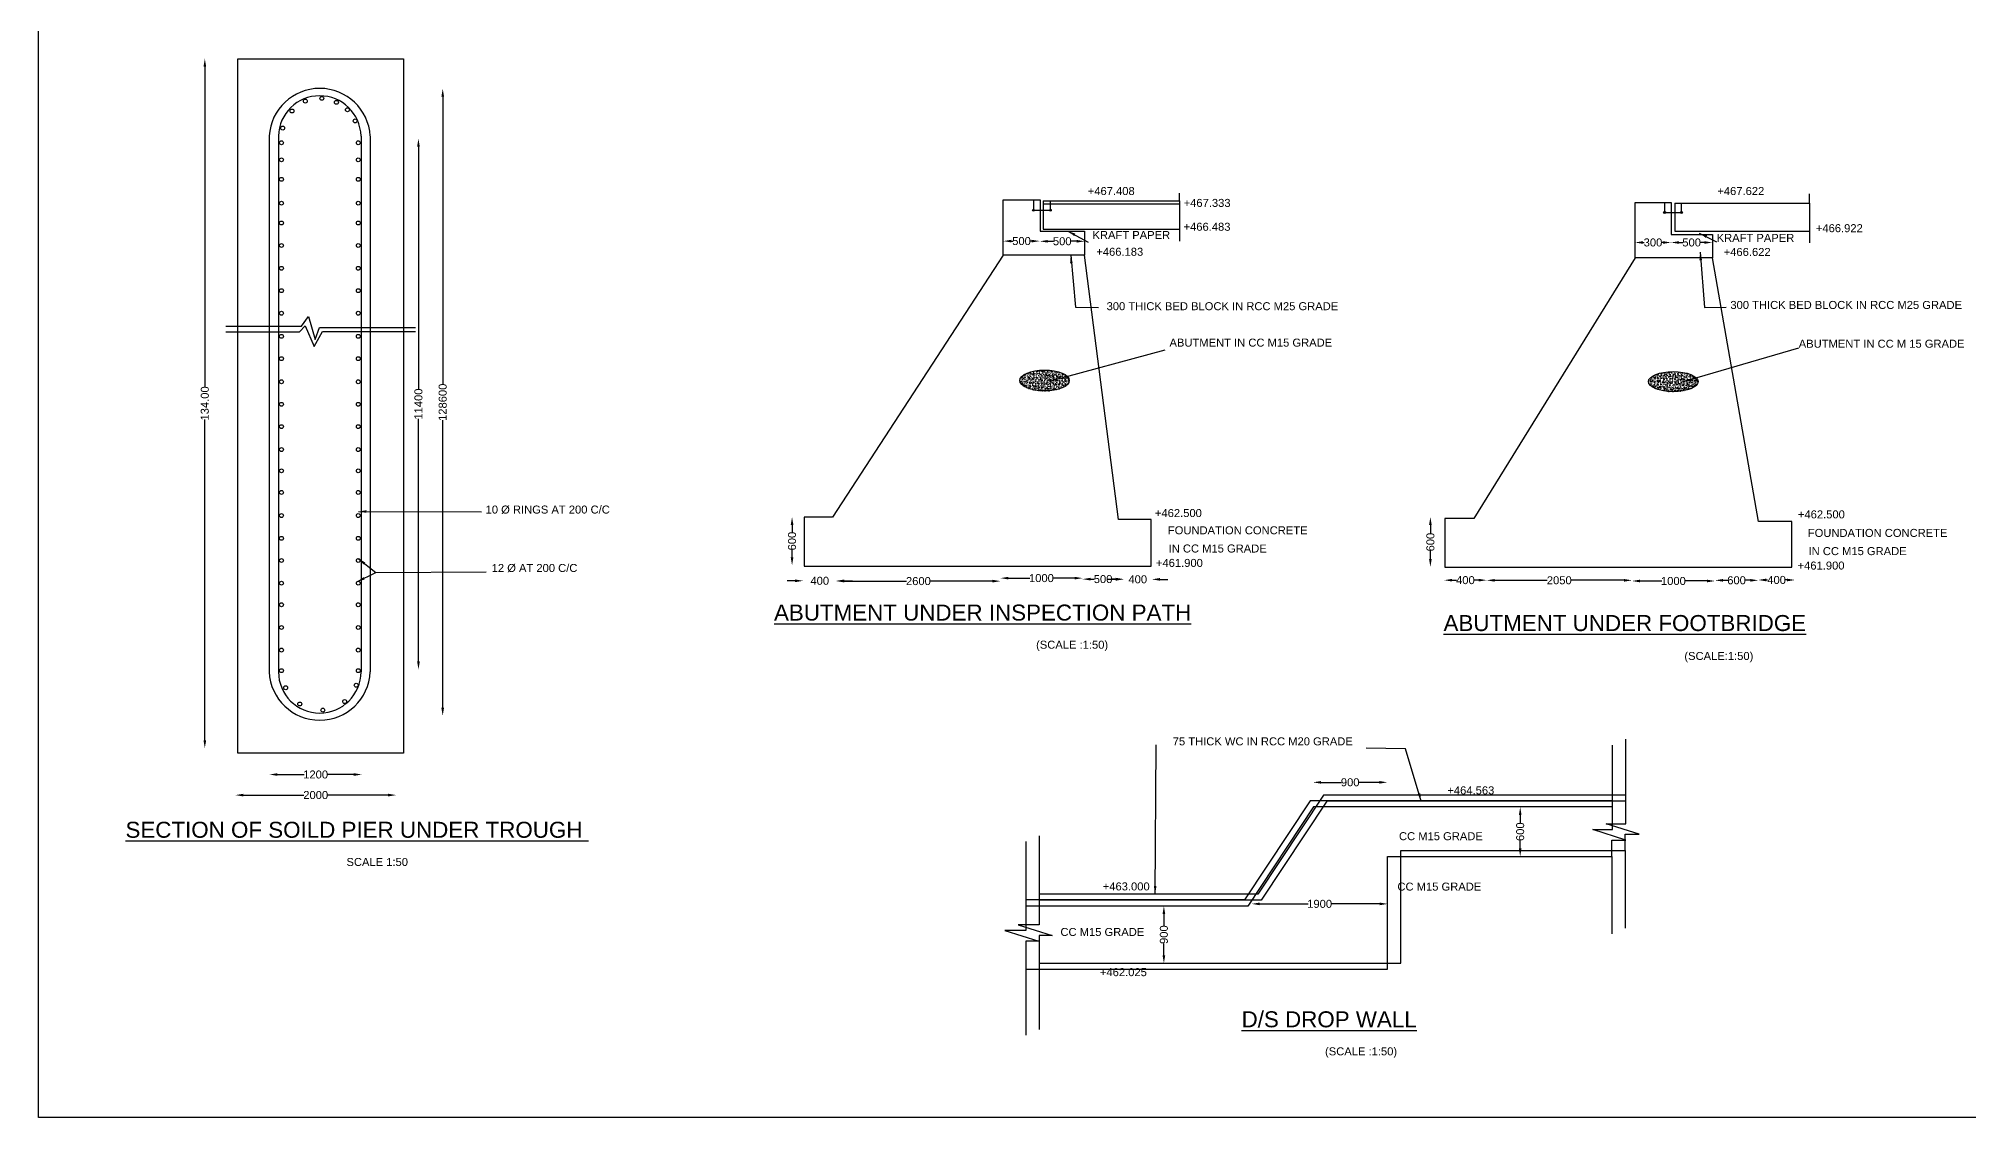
# Model space of a CAD drawing. Header units: millimetres. Extents: x 2506628 to 2653409, y 44303143 to 44390885.
# Drawn here: x 2506628 to 2591053, y 44303143 to 44350343 of the extents above; entities that cross this region are included whole.
import ezdxf

# ---------------------------------------------------------------- set-up
doc = ezdxf.new("R2010")
doc.units = ezdxf.units.MM
doc.header["$MEASUREMENT"] = 0
for name, color, linetype in [('DIMENSION', 7, 'Continuous'), ('DRAWING', 2, 'Continuous'), ('TEXT', 7, 'Continuous')]:
    doc.layers.add(name, color=color, linetype=linetype)
doc.styles.get("Standard").update_dxf_attribs({"font": 'arial.ttf', "height": 350})
doc.dimstyles.get("Standard").update_dxf_attribs({"dimtxt": 350, "dimasz": 350, "dimexe": 0.18, "dimexo": 0.0625, "dimgap": 0.09, "dimtad": 0, "dimdec": 0, "dimzin": 0, "dimdsep": 46, "dimtxsty": 'Standard', "dimcen": 0.09, "dimse1": 1, "dimse2": 1, "dimadec": 0, "dimazin": 0, "dimtfac": 1, "dimtdec": 0, "dimtofl": 0, "dimtmove": 0, "dimatfit": 3, "dimfxl": 1, "dimtolj": 1, "dimtzin": 0, "dimarcsym": 0})

# ---------------------------------------------------------------- blocks, each defined once
blk = doc.blocks.new('*D80')
at = {"layer": 'Defpoints', "color": 0, "transparency": 16777216}
for p in [(2578038, 44341302), (2579851, 44341422), (2579851, 44341302)]:
    blk.add_point(p, dxfattribs=at)
at = {"layer": 'DIMENSION', "color": 0, "lineweight": -2, "transparency": 16777216}
for p, q in [((2578388, 44341422), (2578558, 44341422)), ((2579501, 44341422), (2579331, 44341422))]:
    blk.add_line(p, q, dxfattribs=at)
at = {"layer": 'DIMENSION', "color": 0, "transparency": 16777216}
for points in [[(2578388, 44341480), (2578388, 44341363), (2578038, 44341422)], [(2579501, 44341480), (2579501, 44341363), (2579851, 44341422)]]:
    blk.add_solid(points, dxfattribs=at)
at = {"layer": 'DIMENSION', "color": 0, "transparency": 16777216, "insert": (2578945, 44341422), "char_height": 350, "attachment_point": 5}
blk.add_mtext('\\A1;500', dxfattribs=at)
blk = doc.blocks.new('*D81')
at = {"layer": 'Defpoints', "color": 0, "transparency": 16777216}
for p in [(2576470, 44341520), (2576470, 44341422), (2578038, 44341422)]:
    blk.add_point(p, dxfattribs=at)
at = {"layer": 'DIMENSION', "color": 0, "lineweight": -2, "transparency": 16777216}
for p, q in [((2576820, 44341422), (2576868, 44341422)), ((2577688, 44341422), (2577640, 44341422))]:
    blk.add_line(p, q, dxfattribs=at)
at = {"layer": 'DIMENSION', "color": 0, "transparency": 16777216}
for points in [[(2576820, 44341480), (2576820, 44341363), (2576470, 44341422)], [(2577688, 44341480), (2577688, 44341363), (2578038, 44341422)]]:
    blk.add_solid(points, dxfattribs=at)
at = {"layer": 'DIMENSION', "color": 0, "transparency": 16777216, "insert": (2577254, 44341422), "char_height": 350, "attachment_point": 5}
blk.add_mtext('\\A1;300', dxfattribs=at)
blk = doc.blocks.new('*D82')
at = {"layer": 'Defpoints', "color": 0, "transparency": 16777216}
for p in [(2581859, 44326578), (2583465, 44326656), (2583465, 44326633)]:
    blk.add_point(p, dxfattribs=at)
at = {"layer": 'DIMENSION', "color": 0, "lineweight": -2, "transparency": 16777216}
for p, q in [((2582209, 44326656), (2582269, 44326656)), ((2583115, 44326656), (2583055, 44326656))]:
    blk.add_line(p, q, dxfattribs=at)
at = {"layer": 'DIMENSION', "color": 0, "transparency": 16777216}
for points in [[(2582209, 44326715), (2582209, 44326598), (2581859, 44326656)], [(2583115, 44326715), (2583115, 44326598), (2583465, 44326656)]]:
    blk.add_solid(points, dxfattribs=at)
at = {"layer": 'DIMENSION', "color": 0, "transparency": 16777216, "insert": (2582662, 44326656), "char_height": 350, "attachment_point": 5}
blk.add_mtext('\\A1;400', dxfattribs=at)
blk = doc.blocks.new('*D83')
at = {"layer": 'Defpoints', "color": 0, "transparency": 16777216}
for p in [(2579962, 44326656), (2579962, 44326641), (2581859, 44326656)]:
    blk.add_point(p, dxfattribs=at)
at = {"layer": 'DIMENSION', "color": 0, "lineweight": -2, "transparency": 16777216}
for p, q in [((2580312, 44326641), (2580523, 44326641)), ((2581509, 44326641), (2581298, 44326641))]:
    blk.add_line(p, q, dxfattribs=at)
at = {"layer": 'DIMENSION', "color": 0, "transparency": 16777216}
for points in [[(2580312, 44326699), (2580312, 44326583), (2579962, 44326641)], [(2581509, 44326699), (2581509, 44326583), (2581859, 44326641)]]:
    blk.add_solid(points, dxfattribs=at)
at = {"layer": 'DIMENSION', "color": 0, "transparency": 16777216, "insert": (2580910, 44326641), "char_height": 350, "attachment_point": 5}
blk.add_mtext('\\A1;600', dxfattribs=at)
blk = doc.blocks.new('*D84')
at = {"layer": 'Defpoints', "color": 0, "transparency": 16777216}
for p in [(2576332, 44326664), (2576332, 44326612), (2579962, 44326656)]:
    blk.add_point(p, dxfattribs=at)
at = {"layer": 'DIMENSION', "color": 0, "lineweight": -2, "transparency": 16777216}
for p, q in [((2576682, 44326612), (2577641, 44326612)), ((2579612, 44326612), (2578652, 44326612))]:
    blk.add_line(p, q, dxfattribs=at)
at = {"layer": 'DIMENSION', "color": 0, "transparency": 16777216}
for points in [[(2576682, 44326670), (2576682, 44326553), (2576332, 44326612)], [(2579612, 44326670), (2579612, 44326553), (2579962, 44326612)]]:
    blk.add_solid(points, dxfattribs=at)
at = {"layer": 'DIMENSION', "color": 0, "transparency": 16777216, "insert": (2578147, 44326612), "char_height": 350, "attachment_point": 5}
blk.add_mtext('\\A1;1000', dxfattribs=at)
blk = doc.blocks.new('*D85')
at = {"layer": 'Defpoints', "color": 0, "transparency": 16777216}
for p in [(2569977, 44326641), (2569977, 44326613), (2576332, 44326612)]:
    blk.add_point(p, dxfattribs=at)
at = {"layer": 'DIMENSION', "color": 0, "lineweight": -2, "transparency": 16777216}
for p, q in [((2570327, 44326641), (2572629, 44326641)), ((2575982, 44326641), (2573679, 44326641))]:
    blk.add_line(p, q, dxfattribs=at)
at = {"layer": 'DIMENSION', "color": 0, "transparency": 16777216}
for points in [[(2570327, 44326699), (2570327, 44326583), (2569977, 44326641)], [(2575982, 44326699), (2575982, 44326583), (2576332, 44326641)]]:
    blk.add_solid(points, dxfattribs=at)
at = {"layer": 'DIMENSION', "color": 0, "transparency": 16777216, "insert": (2573154, 44326641), "char_height": 350, "attachment_point": 5}
blk.add_mtext('\\A1;2050', dxfattribs=at)
blk = doc.blocks.new('*D86')
at = {"layer": 'Defpoints', "color": 0, "transparency": 16777216}
for p in [(2568118, 44326662), (2568118, 44326648), (2569977, 44326641)]:
    blk.add_point(p, dxfattribs=at)
at = {"layer": 'DIMENSION', "color": 0, "lineweight": -2, "transparency": 16777216}
for p, q in [((2568468, 44326648), (2568654, 44326648)), ((2569627, 44326648), (2569441, 44326648))]:
    blk.add_line(p, q, dxfattribs=at)
at = {"layer": 'DIMENSION', "color": 0, "transparency": 16777216}
for points in [[(2568468, 44326706), (2568468, 44326590), (2568118, 44326648)], [(2569627, 44326706), (2569627, 44326590), (2569977, 44326648)]]:
    blk.add_solid(points, dxfattribs=at)
at = {"layer": 'DIMENSION', "color": 0, "transparency": 16777216, "insert": (2569048, 44326648), "char_height": 350, "attachment_point": 5}
blk.add_mtext('\\A1;400', dxfattribs=at)
blk = doc.blocks.new('*D87')
at = {"layer": 'Defpoints', "color": 0, "transparency": 16777216}
for p in [(2567516, 44329408), (2567570, 44329408), (2567588, 44327218)]:
    blk.add_point(p, dxfattribs=at)
at = {"layer": 'DIMENSION', "color": 0, "lineweight": -2, "transparency": 16777216}
for p, q in [((2567516, 44329058), (2567516, 44328700)), ((2567516, 44327568), (2567516, 44327926))]:
    blk.add_line(p, q, dxfattribs=at)
at = {"layer": 'DIMENSION', "color": 0, "transparency": 16777216}
for points in [[(2567458, 44329058), (2567574, 44329058), (2567516, 44329408)], [(2567458, 44327568), (2567574, 44327568), (2567516, 44327218)]]:
    blk.add_solid(points, dxfattribs=at)
at = {"layer": 'DIMENSION', "color": 0, "transparency": 16777216, "insert": (2567516, 44328313), "char_height": 350, "attachment_point": 5, "rotation": 90}
blk.add_mtext('\\A1;600', dxfattribs=at)
blk = doc.blocks.new('*D88')
at = {"layer": 'Defpoints', "color": 0, "transparency": 16777216}
for p in [(2571445, 44316724), (2571445, 44316724), (2571445, 44314562)]:
    blk.add_point(p, dxfattribs=at)
at = {"layer": 'DIMENSION', "color": 0, "lineweight": -2, "transparency": 16777216}
for p, q in [((2571445, 44316374), (2571445, 44316030)), ((2571445, 44314912), (2571445, 44315256))]:
    blk.add_line(p, q, dxfattribs=at)
at = {"layer": 'DIMENSION', "color": 0, "transparency": 16777216}
for points in [[(2571387, 44316374), (2571503, 44316374), (2571445, 44316724)], [(2571387, 44314912), (2571503, 44314912), (2571445, 44314562)]]:
    blk.add_solid(points, dxfattribs=at)
at = {"layer": 'DIMENSION', "color": 0, "transparency": 16777216, "insert": (2571445, 44315643), "char_height": 350, "attachment_point": 5, "rotation": 90}
blk.add_mtext('\\A1;600', dxfattribs=at)
blk = doc.blocks.new('*D89')
at = {"layer": 'Defpoints', "color": 0, "transparency": 16777216}
for p in [(2559697, 44312644), (2559697, 44312485), (2565645, 44312467)]:
    blk.add_point(p, dxfattribs=at)
at = {"layer": 'DIMENSION', "color": 0, "lineweight": -2, "transparency": 16777216}
for p, q in [((2560047, 44312485), (2562166, 44312485)), ((2565295, 44312485), (2563177, 44312485))]:
    blk.add_line(p, q, dxfattribs=at)
at = {"layer": 'DIMENSION', "color": 0, "transparency": 16777216}
for points in [[(2560047, 44312543), (2560047, 44312427), (2559697, 44312485)], [(2565295, 44312543), (2565295, 44312427), (2565645, 44312485)]]:
    blk.add_solid(points, dxfattribs=at)
at = {"layer": 'DIMENSION', "color": 0, "transparency": 16777216, "insert": (2562671, 44312485), "char_height": 350, "attachment_point": 5}
blk.add_mtext('\\A1;1900', dxfattribs=at)
blk = doc.blocks.new('*D90')
at = {"layer": 'Defpoints', "color": 0, "transparency": 16777216}
for p in [(2555946, 44312391), (2555857, 44309887), (2555946, 44309887)]:
    blk.add_point(p, dxfattribs=at)
at = {"layer": 'DIMENSION', "color": 0, "lineweight": -2, "transparency": 16777216}
for p, q in [((2555857, 44312041), (2555857, 44311525)), ((2555857, 44310237), (2555857, 44310753))]:
    blk.add_line(p, q, dxfattribs=at)
at = {"layer": 'DIMENSION', "color": 0, "transparency": 16777216}
for points in [[(2555799, 44312041), (2555915, 44312041), (2555857, 44312391)], [(2555799, 44310237), (2555915, 44310237), (2555857, 44309887)]]:
    blk.add_solid(points, dxfattribs=at)
at = {"layer": 'DIMENSION', "color": 0, "transparency": 16777216, "insert": (2555857, 44311139), "char_height": 350, "attachment_point": 5, "rotation": 90}
blk.add_mtext('\\A1;900', dxfattribs=at)
blk = doc.blocks.new('*D91')
at = {"layer": 'Defpoints', "color": 0, "transparency": 16777216}
for p in [(2562386, 44317803), (2562386, 44317662), (2565628, 44317803)]:
    blk.add_point(p, dxfattribs=at)
at = {"layer": 'DIMENSION', "color": 0, "lineweight": -2, "transparency": 16777216}
for p, q in [((2562736, 44317803), (2563621, 44317803)), ((2565278, 44317803), (2564393, 44317803))]:
    blk.add_line(p, q, dxfattribs=at)
at = {"layer": 'DIMENSION', "color": 0, "transparency": 16777216}
for points in [[(2562736, 44317861), (2562736, 44317745), (2562386, 44317803)], [(2565278, 44317861), (2565278, 44317745), (2565628, 44317803)]]:
    blk.add_solid(points, dxfattribs=at)
at = {"layer": 'DIMENSION', "color": 0, "transparency": 16777216, "insert": (2564007, 44317803), "char_height": 350, "attachment_point": 5}
blk.add_mtext('\\A1;900', dxfattribs=at)
blk = doc.blocks.new('*D92')
at = {"layer": 'Defpoints', "color": 0, "transparency": 16777216}
for p in [(2554098, 44326662), (2555330, 44326738), (2555330, 44326684)]:
    blk.add_point(p, dxfattribs=at)
at = {"layer": 'DIMENSION', "color": 0, "lineweight": -2, "transparency": 16777216}
for p, q in [((2553748, 44326684), (2553398, 44326684)), ((2555680, 44326684), (2556030, 44326684))]:
    blk.add_line(p, q, dxfattribs=at)
at = {"layer": 'DIMENSION', "color": 0, "transparency": 16777216}
for points in [[(2553748, 44326742), (2553748, 44326625), (2554098, 44326684)], [(2555680, 44326742), (2555680, 44326625), (2555330, 44326684)]]:
    blk.add_solid(points, dxfattribs=at)
at = {"layer": 'DIMENSION', "color": 0, "transparency": 16777216, "insert": (2554714, 44326684), "char_height": 350, "attachment_point": 5}
blk.add_mtext('\\A1;400', dxfattribs=at)
blk = doc.blocks.new('*D93')
at = {"layer": 'Defpoints', "color": 0, "transparency": 16777216}
for p in [(2552297, 44326782), (2552297, 44326694), (2554098, 44326684)]:
    blk.add_point(p, dxfattribs=at)
at = {"layer": 'DIMENSION', "color": 0, "lineweight": -2, "transparency": 16777216}
for p, q in [((2552647, 44326694), (2552811, 44326694)), ((2553748, 44326694), (2553583, 44326694))]:
    blk.add_line(p, q, dxfattribs=at)
at = {"layer": 'DIMENSION', "color": 0, "transparency": 16777216}
for points in [[(2552647, 44326752), (2552647, 44326636), (2552297, 44326694)], [(2553748, 44326752), (2553748, 44326636), (2554098, 44326694)]]:
    blk.add_solid(points, dxfattribs=at)
at = {"layer": 'DIMENSION', "color": 0, "transparency": 16777216, "insert": (2553197, 44326694), "char_height": 350, "attachment_point": 5}
blk.add_mtext('\\A1;500', dxfattribs=at)
blk = doc.blocks.new('*D94')
at = {"layer": 'Defpoints', "color": 0, "transparency": 16777216}
for p in [(2548703, 44326737), (2548703, 44326737), (2552297, 44326694)]:
    blk.add_point(p, dxfattribs=at)
at = {"layer": 'DIMENSION', "color": 0, "lineweight": -2, "transparency": 16777216}
for p, q in [((2549053, 44326737), (2549994, 44326737)), ((2551947, 44326737), (2551006, 44326737))]:
    blk.add_line(p, q, dxfattribs=at)
at = {"layer": 'DIMENSION', "color": 0, "transparency": 16777216}
for points in [[(2549053, 44326795), (2549053, 44326679), (2548703, 44326737)], [(2551947, 44326795), (2551947, 44326679), (2552297, 44326737)]]:
    blk.add_solid(points, dxfattribs=at)
at = {"layer": 'DIMENSION', "color": 0, "transparency": 16777216, "insert": (2550500, 44326737), "char_height": 350, "attachment_point": 5}
blk.add_mtext('\\A1;1000', dxfattribs=at)
blk = doc.blocks.new('*D95')
at = {"layer": 'Defpoints', "color": 0, "transparency": 16777216}
for p in [(2541532, 44326606), (2541532, 44326606), (2548703, 44326737)]:
    blk.add_point(p, dxfattribs=at)
at = {"layer": 'DIMENSION', "color": 0, "lineweight": -2, "transparency": 16777216}
for p, q in [((2541882, 44326606), (2544592, 44326606)), ((2548353, 44326606), (2545643, 44326606))]:
    blk.add_line(p, q, dxfattribs=at)
at = {"layer": 'DIMENSION', "color": 0, "transparency": 16777216}
for points in [[(2541882, 44326664), (2541882, 44326547), (2541532, 44326606)], [(2548353, 44326664), (2548353, 44326547), (2548703, 44326606)]]:
    blk.add_solid(points, dxfattribs=at)
at = {"layer": 'DIMENSION', "color": 0, "transparency": 16777216, "insert": (2545118, 44326606), "char_height": 350, "attachment_point": 5}
blk.add_mtext('\\A1;2600', dxfattribs=at)
blk = doc.blocks.new('*D96')
at = {"layer": 'Defpoints', "color": 0, "transparency": 16777216}
for p in [(2540074, 44326633), (2540074, 44326620), (2541532, 44326606)]:
    blk.add_point(p, dxfattribs=at)
at = {"layer": 'DIMENSION', "color": 0, "lineweight": -2, "transparency": 16777216}
for p, q in [((2539724, 44326620), (2539374, 44326620)), ((2541882, 44326620), (2542232, 44326620))]:
    blk.add_line(p, q, dxfattribs=at)
at = {"layer": 'DIMENSION', "color": 0, "transparency": 16777216}
for points in [[(2539724, 44326678), (2539724, 44326561), (2540074, 44326620)], [(2541882, 44326678), (2541882, 44326561), (2541532, 44326620)]]:
    blk.add_solid(points, dxfattribs=at)
at = {"layer": 'DIMENSION', "color": 0, "transparency": 16777216, "insert": (2540803, 44326620), "char_height": 350, "attachment_point": 5}
blk.add_mtext('\\A1;400', dxfattribs=at)
blk = doc.blocks.new('*D97')
at = {"layer": 'Defpoints', "color": 0, "transparency": 16777216}
for p in [(2539535, 44329418), (2539590, 44329418), (2539534, 44327295)]:
    blk.add_point(p, dxfattribs=at)
at = {"layer": 'DIMENSION', "color": 0, "lineweight": -2, "transparency": 16777216}
for p, q in [((2539590, 44329068), (2539590, 44328744)), ((2539590, 44327645), (2539590, 44327970))]:
    blk.add_line(p, q, dxfattribs=at)
at = {"layer": 'DIMENSION', "color": 0, "transparency": 16777216}
for points in [[(2539532, 44329068), (2539649, 44329068), (2539590, 44329418)], [(2539532, 44327645), (2539649, 44327645), (2539590, 44327295)]]:
    blk.add_solid(points, dxfattribs=at)
at = {"layer": 'DIMENSION', "color": 0, "transparency": 16777216, "insert": (2539590, 44328357), "char_height": 350, "attachment_point": 5, "rotation": 90}
blk.add_mtext('\\A1;600', dxfattribs=at)
blk = doc.blocks.new('*D98')
at = {"layer": 'Defpoints', "color": 0, "transparency": 16777216}
for p in [(2550427, 44341450), (2552391, 44341474), (2552391, 44341393)]:
    blk.add_point(p, dxfattribs=at)
at = {"layer": 'DIMENSION', "color": 0, "lineweight": -2, "transparency": 16777216}
for p, q in [((2550777, 44341474), (2551023, 44341474)), ((2552041, 44341474), (2551795, 44341474))]:
    blk.add_line(p, q, dxfattribs=at)
at = {"layer": 'DIMENSION', "color": 0, "transparency": 16777216}
for points in [[(2550777, 44341533), (2550777, 44341416), (2550427, 44341474)], [(2552041, 44341533), (2552041, 44341416), (2552391, 44341474)]]:
    blk.add_solid(points, dxfattribs=at)
at = {"layer": 'DIMENSION', "color": 0, "transparency": 16777216, "insert": (2551409, 44341474), "char_height": 350, "attachment_point": 5}
blk.add_mtext('\\A1;500', dxfattribs=at)
blk = doc.blocks.new('*D99')
at = {"layer": 'Defpoints', "color": 0, "transparency": 16777216}
for p in [(2548831, 44341483), (2548831, 44341450), (2550427, 44341450)]:
    blk.add_point(p, dxfattribs=at)
at = {"layer": 'DIMENSION', "color": 0, "lineweight": -2, "transparency": 16777216}
for p, q in [((2549181, 44341483), (2549243, 44341483)), ((2550077, 44341483), (2550015, 44341483))]:
    blk.add_line(p, q, dxfattribs=at)
at = {"layer": 'DIMENSION', "color": 0, "transparency": 16777216}
for points in [[(2549181, 44341541), (2549181, 44341425), (2548831, 44341483)], [(2550077, 44341541), (2550077, 44341425), (2550427, 44341483)]]:
    blk.add_solid(points, dxfattribs=at)
at = {"layer": 'DIMENSION', "color": 0, "transparency": 16777216, "insert": (2549629, 44341483), "char_height": 350, "attachment_point": 5}
blk.add_mtext('\\A1;500', dxfattribs=at)
blk = doc.blocks.new('*D100')
at = {"layer": 'Defpoints', "color": 0, "transparency": 16777216}
for p in [(2516727, 44318144), (2520768, 44318144), (2520768, 44318144)]:
    blk.add_point(p, dxfattribs=at)
at = {"layer": 'DIMENSION', "color": 0, "lineweight": -2, "transparency": 16777216}
for p, q in [((2517077, 44318144), (2518242, 44318144)), ((2520418, 44318144), (2519253, 44318144))]:
    blk.add_line(p, q, dxfattribs=at)
at = {"layer": 'DIMENSION', "color": 0, "transparency": 16777216}
for points in [[(2517077, 44318203), (2517077, 44318086), (2516727, 44318144)], [(2520418, 44318203), (2520418, 44318086), (2520768, 44318144)]]:
    blk.add_solid(points, dxfattribs=at)
at = {"layer": 'DIMENSION', "color": 0, "transparency": 16777216, "insert": (2518748, 44318144), "char_height": 350, "attachment_point": 5}
blk.add_mtext('\\A1;1200', dxfattribs=at)
blk = doc.blocks.new('*D101')
at = {"layer": 'Defpoints', "color": 0, "transparency": 16777216}
for p in [(2515234, 44317288), (2522268, 44317306), (2522268, 44317245)]:
    blk.add_point(p, dxfattribs=at)
at = {"layer": 'DIMENSION', "color": 0, "lineweight": -2, "transparency": 16777216}
for p, q in [((2515584, 44317245), (2518226, 44317245)), ((2521918, 44317245), (2519276, 44317245))]:
    blk.add_line(p, q, dxfattribs=at)
at = {"layer": 'DIMENSION', "color": 0, "transparency": 16777216}
for points in [[(2515584, 44317303), (2515584, 44317187), (2515234, 44317245)], [(2521918, 44317303), (2521918, 44317187), (2522268, 44317245)]]:
    blk.add_solid(points, dxfattribs=at)
at = {"layer": 'DIMENSION', "color": 0, "transparency": 16777216, "insert": (2518751, 44317245), "char_height": 350, "attachment_point": 5}
blk.add_mtext('\\A1;2000', dxfattribs=at)
blk = doc.blocks.new('*D102')
at = {"layer": 'Defpoints', "color": 0, "transparency": 16777216}
for p in [(2524307, 44348150), (2524418, 44348150), (2524127, 44320713)]:
    blk.add_point(p, dxfattribs=at)
at = {"layer": 'DIMENSION', "color": 0, "lineweight": -2, "transparency": 16777216}
for p, q in [((2524307, 44347800), (2524307, 44335209)), ((2524307, 44321063), (2524307, 44333654))]:
    blk.add_line(p, q, dxfattribs=at)
at = {"layer": 'DIMENSION', "color": 0, "transparency": 16777216}
for points in [[(2524249, 44347800), (2524366, 44347800), (2524307, 44348150)], [(2524249, 44321063), (2524366, 44321063), (2524307, 44320713)]]:
    blk.add_solid(points, dxfattribs=at)
at = {"layer": 'DIMENSION', "color": 0, "transparency": 16777216, "insert": (2524307, 44334431), "char_height": 350, "attachment_point": 5, "rotation": 90}
blk.add_mtext('\\A1;128600', dxfattribs=at)
blk = doc.blocks.new('*D103')
at = {"layer": 'Defpoints', "color": 0, "transparency": 16777216}
for p in [(2523246, 44345966), (2523436, 44345966), (2523263, 44322740)]:
    blk.add_point(p, dxfattribs=at)
at = {"layer": 'DIMENSION', "color": 0, "lineweight": -2, "transparency": 16777216}
for p, q in [((2523246, 44345616), (2523246, 44334995)), ((2523246, 44323090), (2523246, 44333711))]:
    blk.add_line(p, q, dxfattribs=at)
at = {"layer": 'DIMENSION', "color": 0, "transparency": 16777216}
for points in [[(2523188, 44345616), (2523304, 44345616), (2523246, 44345966)], [(2523188, 44323090), (2523304, 44323090), (2523246, 44322740)]]:
    blk.add_solid(points, dxfattribs=at)
at = {"layer": 'DIMENSION', "color": 0, "transparency": 16777216, "insert": (2523246, 44334353), "char_height": 350, "attachment_point": 5, "rotation": 90}
blk.add_mtext('\\A1;11400', dxfattribs=at)
blk = doc.blocks.new('*D104')
at = {"layer": 'Defpoints', "color": 0, "transparency": 16777216}
for p in [(2513900, 44349466), (2514148, 44349466), (2513972, 44319297)]:
    blk.add_point(p, dxfattribs=at)
at = {"layer": 'DIMENSION', "color": 0, "lineweight": -2, "transparency": 16777216}
for p, q in [((2513900, 44349116), (2513900, 44335091)), ((2513900, 44319647), (2513900, 44333672))]:
    blk.add_line(p, q, dxfattribs=at)
at = {"layer": 'DIMENSION', "color": 0, "transparency": 16777216}
for points in [[(2513842, 44349116), (2513959, 44349116), (2513900, 44349466)], [(2513842, 44319647), (2513959, 44319647), (2513900, 44319297)]]:
    blk.add_solid(points, dxfattribs=at)
at = {"layer": 'DIMENSION', "color": 0, "transparency": 16777216, "insert": (2513900, 44334381), "char_height": 350, "attachment_point": 5, "rotation": 90}
blk.add_mtext('\\A1;134.00', dxfattribs=at)

msp = doc.modelspace()

# ---------------------------------------------------------------- hatches: boundary and pattern name
at = {"layer": 'DIMENSION'}
h = msp.add_hatch(dxfattribs=at)
h.set_pattern_fill('AR-CONC', color=0, scale=25, style=0)
h.set_pattern_definition([(50, (0, 0), (179.31504565, -15.68803375), [18.75, -206.25]), (355, (0, 0), (-34.6878334, 188.0480334), [15, -165]), (100.4514, (14.94, -1.3), (144.6273454, 172.3598855), [15.9350475, -175.285528]), (46.1842, (0, 50), (266.8102622, -41.3797536), [28.125, -309.375]), (96.6356, (22.23, 46.55), (233.6656764, 243.5294677), [23.902572, -262.92825]), (351.1842, (0, 50), (233.6654863, 243.5296502), [22.5, -247.5]), (21, (25, 37.5), (149.22676303, -100.65472267), [18.75, -206.25]), (326, (25, 37.5), (60.828833, 181.28751126), [15, -165]), (71.4514, (37.44, 29.11), (210.05565715, 80.6326242), [15.9350475, -175.285528]), (37.5, (0, 0), (3.03996383, 83.22346346), [0, -163, 0, -167.5, 0, -165.625]), (7.5, (0, 0), (65.76738436, 98.60292797), [0, -95.5, 0, -159.25, 0, -63.125]), (327.5, (-55.75, 0), (133.45560904, -5.63871793), [0, -62.5, 0, -195, 0, -258.75]), (317.5, (-80.75, 0), (145.79654234, 25.02624558), [0, -81.25, 0, -129.5, 0, -183.75])])
edge = h.paths.add_edge_path()
edge.add_ellipse((2550636.2, 44335384), major_axis=(-1082.8, 0), ratio=0.4218752, start_angle=0, end_angle=360)
h = msp.add_hatch(dxfattribs=at)
h.set_pattern_fill('AR-CONC', color=0, scale=25, style=0)
h.set_pattern_definition([(50, (35851.23, -35508.38), (179.31504565, -15.68803375), [18.75, -206.25]), (355, (35851.23, -35508.38), (-34.6878334, 188.0480334), [15, -165]), (100.4514, (35866.17, -35509.7), (144.6273454, 172.3598855), [15.9350475, -175.285528]), (46.1842, (35851.23, -35458.38), (266.8102622, -41.3797536), [28.125, -309.375]), (96.6356, (35873.46, -35461.83), (233.6656764, 243.5294677), [23.902572, -262.92825]), (351.1842, (35851.23, -35458.38), (233.6654863, 243.5296502), [22.5, -247.5]), (21, (35876.23, -35470.88), (149.22676303, -100.65472267), [18.75, -206.25]), (326, (35876.23, -35470.88), (60.828833, 181.28751126), [15, -165]), (71.4514, (35888.66, -35479.27), (210.05565715, 80.6326242), [15.9350475, -175.285528]), (37.5, (35851.23, -35508.385), (3.03996383, 83.22346346), [0, -163, 0, -167.5, 0, -165.625]), (7.5, (35851.23, -35508.385), (65.76738436, 98.60292797), [0, -95.5, 0, -159.25, 0, -63.125]), (327.5, (35795.48, -35508.385), (133.45560904, -5.63871793), [0, -62.5, 0, -195, 0, -258.75]), (317.5, (35770.48, -35508.38), (145.79654234, 25.02624558), [0, -81.25, 0, -129.5, 0, -183.75])])
edge = h.paths.add_edge_path()
edge.add_ellipse((2578142.5, 44335335.5), major_axis=(-1087, 0), ratio=0.4024228, start_angle=0, end_angle=360)

# ---------------------------------------------------------------- linework, layer by layer
at = {"layer": 'DIMENSION', "color": 0}
msp.add_lwpolyline([(2653408.6, 44303143.1), (2506628, 44303143.1), (2506628, 44390885), (2653408.6, 44390885)], close=True, dxfattribs=at)
at = {"layer": 'DRAWING', "color": 0}
msp.add_lwpolyline([(2515345.1, 44349464.1), (2522584.6, 44349464.1), (2522584.6, 44319082.2), (2515345.1, 44319082.2)], close=True, dxfattribs=at)
for points in [[(2516714.3, 44346081.2), (2516714.3, 44322630.6)], [(2517120.2, 44346081.2), (2517120.2, 44322630.6)], [(2520733.2, 44346081.2), (2520733.2, 44322630.6)], [(2521139.2, 44346081.2), (2521139.2, 44322630.6)], [(2550576.6, 44343240.7), (2556541.5, 44343240.7), (2556541.5, 44343575.2)], [(2578213.5, 44343139.2), (2584104.1, 44343139.2), (2584104.1, 44343551.4)], [(2548830.5, 44340863.4), (2548830.5, 44343286.6), (2550444.7, 44343286.6), (2550444.7, 44341923.6), (2552390.9, 44341923.6), (2552390.9, 44340863.4)], [(2550148.7, 44343286.6), (2550148.7, 44342830.7), (2550892, 44342830.7), (2550892, 44343240.7)], [(2550576.6, 44343240.7), (2550576.6, 44342007.7), (2556541.5, 44342007.7)], [(2550576.6, 44343111), (2556541.5, 44343111)], [(2556541.5, 44343240.7), (2556541.5, 44341480.6)], [(2576470.2, 44340757.5), (2576470.2, 44343166.3), (2578053.4, 44343166.3), (2578053.4, 44341773.4), (2579850.6, 44341773.4), (2579850.6, 44340757.5)], [(2577764.3, 44343166.3), (2577764.3, 44342733.7), (2578503.8, 44342733.7), (2578503.8, 44343139.2)], [(2578213.5, 44343139.2), (2578213.5, 44341910.3), (2584104.1, 44341910.3)], [(2584104.1, 44343139.2), (2584104.1, 44341405.9)], [(2541366.6, 44329405.8), (2540121.1, 44329405.8), (2540121.1, 44327265.6), (2555294.5, 44327265.6), (2555294.5, 44329296), (2553869.6, 44329296), (2552390.9, 44340863.4), (2548830.5, 44340863.4), (2541366.6, 44329405.8)], [(2569417.7, 44329350.7), (2568148.7, 44329350.7), (2568148.7, 44327221.1), (2583335.1, 44327221.1), (2583335.1, 44329214.2), (2581869.3, 44329214.2), (2579864.9, 44340757.5), (2576470.2, 44340757.5), (2569417.7, 44329350.7)], [(2514818, 44337756.2), (2518130, 44337756.2), (2518439.1, 44338177.7), (2518731.4, 44337183.4), (2518919.7, 44337703), (2523111.7, 44337703)], [(2514818, 44337508), (2518045.9, 44337508), (2518292.8, 44337782.9), (2518683.5, 44336877.1), (2519049.2, 44337520.5), (2523111.7, 44337520.5)], [(2576033, 44314814.1), (2576033, 44315530.5), (2576649.6, 44315530.5), (2575208.9, 44315993.2), (2576062.2, 44315993.2), (2576062.2, 44319687.2)], [(2575449.9, 44314561.7), (2575449.9, 44315278.1), (2576066.4, 44315278.1), (2574625.8, 44315740.8), (2575479, 44315740.8), (2575479, 44319434.7)], [(2576062.2, 44317245.7), (2562839.5, 44317245.7), (2559968.6, 44312912.8), (2550399.1, 44312912.8)], [(2575479, 44316993.2), (2562256.3, 44316993.2), (2559385.4, 44312660.4), (2549816, 44312660.4)], [(2575479, 44316724), (2562400.9, 44316724), (2559530, 44312391.1), (2549816, 44312391.1)], [(2576062.2, 44316976.4), (2562984.1, 44316976.4), (2560113.2, 44312643.6), (2550399.1, 44312643.6)], [(2549816, 44315211.5), (2549816, 44311318.4), (2548893.7, 44311318.4), (2550382.5, 44310853.1), (2549816, 44310853.1), (2549816, 44306738)], [(2550399.1, 44315464), (2550399.1, 44311570.9), (2549476.9, 44311570.9), (2550965.7, 44311105.6), (2550399.1, 44311105.6), (2550399.1, 44306990.4)], [(2550399.1, 44309886.7), (2566228.6, 44309886.7), (2566228.6, 44314814.1), (2576033, 44314814.1), (2576033, 44311425.2)], [(2549816, 44309634.3), (2565645.4, 44309634.3), (2565645.4, 44314561.7), (2575449.9, 44314561.7), (2575449.9, 44311172.7)]]:
    msp.add_lwpolyline(points, dxfattribs=at)
for centre, radius in [((2518298.3, 44347607.6), 84.9), ((2519017.1, 44347727.3), 84.9), ((2519656.1, 44347553.2), 84.9), ((2517713.4, 44347174.8), 84.9), ((2520138.9, 44347229.3), 84.9), ((2520476.1, 44346740.9), 84.9), ((2517251.7, 44345784.4), 84.9), ((2517306.8, 44346427.4), 84.9), ((2520613.9, 44345784.4), 84.9), ((2517251.7, 44345036.5), 84.9), ((2520613.9, 44345036.5), 84.9), ((2517251.7, 44344184.2), 84.9), ((2520613.9, 44344184.2), 84.9), ((2517251.7, 44343143.6), 84.9), ((2520613.9, 44343143.6), 84.9), ((2550148.7, 44342830.7), 41.3), ((2550892, 44342830.7), 39.7), ((2577764.3, 44342733.7), 44.4), ((2578503.8, 44342733.7), 39.2), ((2517251.7, 44342275), 84.9), ((2520613.9, 44342275), 84.9), ((2517251.7, 44341291.2), 84.9), ((2520613.9, 44341291.2), 84.9), ((2517251.7, 44340293.3), 84.9), ((2520613.9, 44340293.3), 84.9), ((2517251.7, 44339314.4), 84.9), ((2520613.9, 44339314.4), 84.9), ((2517251.7, 44338327.1), 84.9), ((2520613.9, 44338327.1), 84.9), ((2517251.7, 44337314.7), 84.9), ((2520613.9, 44337314.7), 84.9), ((2517251.7, 44336340.7), 84.9), ((2520613.9, 44336340.7), 84.9), ((2517251.7, 44335328.3), 84.9), ((2520613.9, 44335328.3), 84.9), ((2517251.7, 44334342.9), 84.9), ((2520613.9, 44334342.9), 84.9), ((2517251.7, 44333365.9), 84.9), ((2520613.9, 44333365.9), 84.9), ((2517251.7, 44332360.6), 84.9), ((2520613.9, 44332360.6), 84.9), ((2517251.7, 44331432.2), 84.9), ((2520613.9, 44331432.2), 84.9), ((2517251.7, 44330486.1), 84.9), ((2520613.9, 44330486.1), 84.9), ((2517251.7, 44329475.2), 84.9), ((2520613.9, 44329475.2), 84.9), ((2517251.7, 44328479.8), 84.9), ((2520613.9, 44328479.8), 84.9), ((2517251.7, 44327506.8), 84.9), ((2520613.9, 44327506.8), 84.9), ((2517251.7, 44326517.2), 84.9), ((2520613.9, 44326517.2), 84.9), ((2517251.7, 44325573.1), 84.9), ((2520613.9, 44325573.1), 84.9), ((2517251.7, 44324575.7), 84.9), ((2520613.9, 44324575.7), 84.9), ((2517251.7, 44323589.8), 84.9), ((2520613.9, 44323589.8), 84.9), ((2517251.7, 44322688.1), 84.9), ((2520613.9, 44322688.1), 84.9), ((2517436.8, 44321941.1), 84.9), ((2520016.8, 44321337.5), 84.9), ((2520525.1, 44322051.3), 84.9), ((2518054.5, 44321230.4), 84.9), ((2519062.4, 44320962.9), 84.9)]:
    msp.add_circle(centre, radius, dxfattribs=at)
for centre, radius, start, end in [((2518926.7, 44345946.4), 2216.6, 3.486726, 176.513274), ((2518926.7, 44346031.9), 1807.1, 1.562176, 178.437824), ((2518926.7, 44322735.3), 2214.9, 182.708032, 357.291968), ((2518926.7, 44322643), 1806.5, 180.393547, 359.606453)]:
    msp.add_arc(centre, radius, start, end, dxfattribs=at)
for centre, major_axis, ratio in [((2550636.2, 44335384), (-1082.8, 0), 0.4218752), ((2578142.5, 44335335.5), (-1087, 0), 0.4024228)]:
    msp.add_ellipse(centre, major_axis=major_axis, ratio=ratio, dxfattribs=at)

# ---------------------------------------------------------------- texts
at = {"layer": 'TEXT', "color": 0}
for s, height, p in [('+467.408', 350, (2552527.1, 44343498.4)), ('+467.333', 350, (2556721.4, 44342978.8)), ('+467.622', 350, (2580069.1, 44343498.5)), ('KRAFT PAPER', 350, (2552733.5, 44341575.7)), ('+466.483', 350, (2556717.3, 44341935.7)), ('KRAFT PAPER', 350, (2580039.7, 44341448.1)), ('+466.922', 350, (2584379.6, 44341872.8)), ('+466.183', 350, (2552900.2, 44340841.1)), ('+466.622', 350, (2580347.6, 44340833)), ('300 THICK BED BLOCK IN RCC M25 GRADE', 350, (2553350.4, 44338459.4)), ('300 THICK BED BLOCK IN RCC M25 GRADE', 350, (2580639.7, 44338514.6)), ('ABUTMENT IN CC M15 GRADE', 350, (2556102, 44336866)), ('ABUTMENT IN CC M 15 GRADE', 350, (2583630.4, 44336818.3)), ('10 Ø RINGS AT 200 C/C', 350, (2526183.7, 44329562.2)), ('+462.500', 350, (2555465.7, 44329409.8)), ('FOUNDATION CONCRETE', 350, (2556030.8, 44328655)), ('+462.500', 350, (2583594.7, 44329351.5)), ('IN CC M15 GRADE', 350, (2556064, 44327858.4)), ('FOUNDATION CONCRETE', 350, (2584026.3, 44328540.5)), ('12 Ø AT 200 C/C', 350, (2526449.2, 44327006.6)), ('+461.900', 350, (2555508.7, 44327228)), ('+461.900', 350, (2583580.2, 44327112.4)), ('IN CC M15 GRADE', 350, (2584059.5, 44327743.9)), ('%%UABUTMENT UNDER INSPECTION PATH', 700, (2538800.5, 44324880.2)), ('%%UABUTMENT UNDER FOOTBRIDGE', 700, (2568091.1, 44324422.3)), ('(SCALE :1:50)', 350, (2550265.9, 44323649.1)), ('(SCALE:1:50)', 350, (2578627.3, 44323157.2)), ('75 THICK WC IN RCC M20 GRADE', 350, (2556243.9, 44319420.9)), ('+464.563', 350, (2568259.4, 44317277.7)), ('%%USECTION OF SOILD PIER UNDER TROUGH ', 700, (2510427.7, 44315378)), ('CC M15 GRADE', 350, (2566142.9, 44315271.6)), ('SCALE 1:50', 350, (2520097.2, 44314144.2)), ('+463.000', 350, (2553182.6, 44313074.2)), ('CC M15 GRADE', 350, (2566074.3, 44313066)), ('CC M15 GRADE', 350, (2551331.4, 44311081.3)), ('+462.025', 350, (2553058.6, 44309322.7)), ('%%UD/S DROP WALL', 700, (2559256.1, 44307085.3)), ('(SCALE :1:50)', 350, (2562907.5, 44305857.9))]:
    msp.add_text(s, height=height, dxfattribs=at).set_placement(p)

# ---------------------------------------------------------------- dimensions: what is measured, and where the dimension line sits
at = {"layer": 'DIMENSION', "color": 0}
for base, p1, p2, text, picture, middle in [((2513900.5, 44349465.5), (2513971.5, 44319297), (2514148.5, 44349465.5), '134.00', '*D104', (2513900.5, 44334381.2)), ((2524307.5, 44348149.5), (2524127, 44320713), (2524418, 44348149.5), '128600', '*D102', (2524307.5, 44334431.2)), ((2523246, 44345966), (2523263, 44322740), (2523435.5, 44345966), '11400', '*D103', (2523246, 44334353)), ((2539590.5, 44329418.5), (2539534.5, 44327295), (2539535, 44329418.5), '600', '*D97', (2539590.5, 44328356.8)), ((2567516, 44329408), (2567587.5, 44327218), (2567569.5, 44329408), '600', '*D87', (2567516, 44328313)), ((2571445, 44316724), (2571445, 44314561.7), (2571445, 44316724), '600', '*D88', (2571445, 44315642.8)), ((2555857, 44309886.7), (2555945.5, 44312391.1), (2555945.5, 44309886.7), '900', '*D90', (2555857, 44311138.9))]:
    dim = msp.add_linear_dim(base=base, p1=p1, p2=p2, angle=90, text=text, dimstyle='Standard', dxfattribs=at)
    dim.commit()
    dim.dimension.update_dxf_attribs({"geometry": picture, "text_midpoint": middle})
for base, p1, p2, text, picture, middle in [((2548830.5, 44341483), (2550427, 44341449.5), (2548830.5, 44341449.5), '500', '*D99', (2549628.8, 44341483)), ((2552390.9, 44341474.5), (2550427, 44341449.5), (2552390.9, 44341393.5), '500', '*D98', (2551408.9, 44341474.5)), ((2576470.2, 44341421.5), (2578038.5, 44341421.5), (2576470.2, 44341520), '300', '*D81', (2577254.3, 44341421.5)), ((2579850.6, 44341421.5), (2578038.5, 44341301.5), (2579850.6, 44341301.5), '500', '*D80', (2578944.6, 44341421.5)), ((2540074, 44326619.5), (2541532, 44326605.5), (2540074, 44326633), '400', '*D96', (2540803, 44326619.5)), ((2541532, 44326605.5), (2548703, 44326737), (2541532, 44326605.5), '2600', '*D95', (2545117.5, 44326605.5)), ((2548703, 44326737), (2552297, 44326694), (2548703, 44326737), '1000', '*D94', (2550500, 44326737)), ((2552297, 44326694), (2554097.5, 44326683.5), (2552297, 44326781.5), '500', '*D93', (2553197.2, 44326694)), ((2555330.5, 44326683.5), (2554097.5, 44326661.5), (2555330.5, 44326738), '400', '*D92', (2554714, 44326683.5)), ((2568118, 44326648), (2569977, 44326641), (2568118, 44326662), '400', '*D86', (2569047.5, 44326648)), ((2569977, 44326641), (2576331.5, 44326611.5), (2569977, 44326613), '2050', '*D85', (2573154.2, 44326641)), ((2576331.5, 44326611.5), (2579962, 44326656.5), (2576331.5, 44326664.5), '1000', '*D84', (2578146.8, 44326611.5)), ((2579962, 44326641), (2581859, 44326656.5), (2579962, 44326656.5), '600', '*D83', (2580910.5, 44326641)), ((2583465, 44326656.5), (2581859, 44326578), (2583465, 44326633), '400', '*D82', (2582662, 44326656.5)), ((2520768, 44318144.5), (2516727, 44318144.5), (2520768, 44318144.5), '1200', '*D100', (2518747.5, 44318144.5)), ((2562386.5, 44317803), (2565628, 44317803), (2562386.5, 44317662.5), '900', '*D91', (2564007.2, 44317803)), ((2522268, 44317245), (2515234, 44317288.5), (2522268, 44317306.5), '2000', '*D101', (2518751, 44317245)), ((2559697.2, 44312485), (2565645.4, 44312467), (2559697.2, 44312643.6), '1900', '*D89', (2562671.3, 44312485))]:
    dim = msp.add_linear_dim(base=base, p1=p1, p2=p2, text=text, dimstyle='Standard', dxfattribs=at)
    dim.commit()
    dim.dimension.update_dxf_attribs({"geometry": picture, "text_midpoint": middle})

# ---------------------------------------------------------------- leaders
for points in [[(2551648, 44341923.6), (2552544, 44341443)], [(2579281.5, 44341833), (2580039.7, 44341448.1)], [(2551779.5, 44340863.4), (2551987, 44338589), (2552995, 44338579)], [(2579315.5, 44340998), (2579508, 44338584), (2580454.5, 44338595.5)], [(2550851.5, 44335349.5), (2555906.5, 44336721)], [(2578486, 44335306.5), (2583630.4, 44336818.3)], [(2520623, 44329652), (2526007, 44329633)], [(2520613.9, 44327591.6), (2521384, 44326981.5), (2526202, 44327013)], [(2520552.4, 44326575.7), (2521384, 44326981.5)], [(2555473, 44312912.8), (2555524.5, 44319446.5)], [(2567116, 44316976.4), (2566422, 44319267), (2564700, 44319292.5)]]:
    msp.add_leader(points, dimstyle='Standard', override={"dimgap": 0.09, "dimtad": 0}, dxfattribs=at)

doc.saveas('drawing.dxf')
